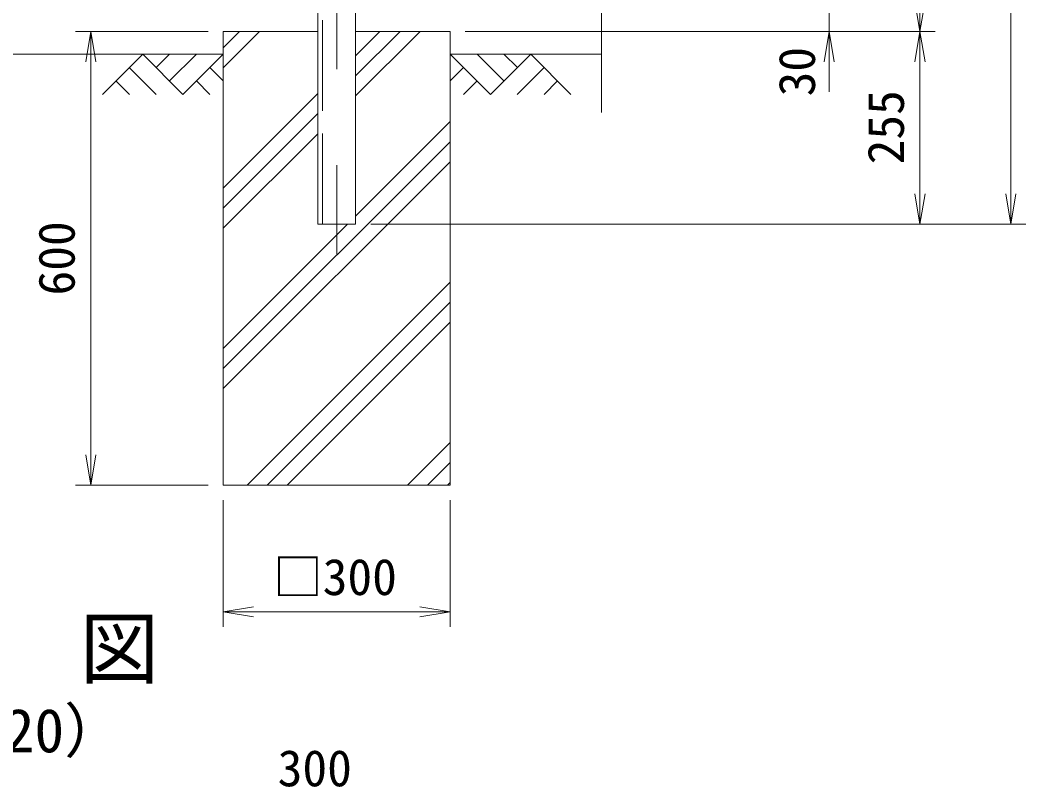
# Model space of a CAD drawing. Units: millimetres, scale not verified. Extents: x -4200 to 4200, y -2970 to 2970.
# Drawn here: x -2005 to -676, y -1538 to -524 of the extents above; entities that cross this region are included whole.
import ezdxf
from ezdxf.enums import TextEntityAlignment as Align

# ---------------------------------------------------------------- set-up
doc = ezdxf.new("R2010")
doc.units = ezdxf.units.MM
doc.header["$LTSCALE"] = 20
doc.linetypes.add('DASHED', pattern=[7.5, 6, -1.5])
doc.linetypes.add('USER1', pattern=[50.8, 31.75, -6.35, 6.35, -6.35])
doc.layers.add('0-0_D-TTL-TXT', color=7, linetype='Continuous')
for name, color, linetype, lineweight in [('0-1_D-STR1', 1, 'Continuous', 18), ('0-2_D-BMK', 2, 'USER1', 13), ('0-4_D-STR4', 7, 'Continuous', 9), ('0-5_D-STR-DIM', 7, 'Continuous', 9), ('0-6_D-BGD', 7, 'Continuous', 9), ('0-7_0', 7, 'Continuous', 9), ('0-8_D-DCR-HCH', 7, 'Continuous', 9)]:
    doc.layers.add(name, color=color, linetype=linetype, lineweight=lineweight)
doc.styles.add('ＭＳ ゴシック', font='')
doc.styles.get('ＭＳ ゴシック').set_extended_font_data('MS Gothic')

# ---------------------------------------------------------------- blocks, each defined once
blk = doc.blocks.new('_Open')
at = {"layer": '0-7_0'}
blk.add_line((-20, 3.33), (0, 0), dxfattribs=at)
blk.add_lwpolyline([(-20, -3.33), (0, 0), (-20, 0)], dxfattribs=at)

msp = doc.modelspace()

# ---------------------------------------------------------------- linework, layer by layer
at = {"layer": '0-1_D-STR1', "linetype": 'DASHED'}
msp.add_line((-1605.55, -793.63), (-1605.55, 1276.37), dxfattribs=at)
at = {"layer": '0-1_D-STR1'}
msp.add_lwpolyline([(-1561.55, -793.63), (-1611.55, -793.63), (-1611.55, 1276.37), (-1561.55, 1276.37)], close=True, dxfattribs=at)
at = {"layer": '0-2_D-BMK'}
msp.add_line((-1586.55, 1316.37), (-1586.55, -833.63), dxfattribs=at)
at = {"layer": '0-4_D-STR4'}
for p, q in [((-1736.55, -538.63), (-1736.55, -1138.63)), ((-1736.55, -538.63), (-1611.55, -538.63)), ((-1561.55, -538.63), (-1436.55, -538.63)), ((-1436.55, -538.63), (-1436.55, -1138.63)), ((-1736.55, -1138.63), (-1436.55, -1138.63))]:
    msp.add_line(p, q, dxfattribs=at)
at = {"layer": '0-5_D-STR-DIM'}
for p, q in [((-695.5, -753.63), (-695.5, 1236.37)), ((-1236.55, 314.29), (-1236.55, -645.94)), ((-935.5, -508.63), (-935.5, -538.63)), ((-1756.55, -538.63), (-1931.76, -538.63)), ((-1416.55, -538.63), (-795.5, -538.63)), ((-1416.55, -538.63), (-915.5, -538.63)), ((-1416.55, -538.63), (-795.5, -538.63)), ((-1911.76, -578.63), (-1911.76, -1098.63)), ((-935.5, -578.63), (-935.5, -618.63)), ((-815.5, -578.63), (-815.5, -753.63)), ((-1541.55, -793.63), (-795.5, -793.63)), ((-1541.55, -793.63), (-675.5, -793.63)), ((-1756.55, -1138.63), (-1931.76, -1138.63)), ((-1736.55, -1158.63), (-1736.55, -1326.33)), ((-1436.55, -1158.63), (-1436.55, -1326.33)), ((-1696.55, -1306.33), (-1476.55, -1306.33))]:
    msp.add_line(p, q, dxfattribs=at)
at = {"layer": '0-6_D-BGD'}
for p, q in [((-2446.55, -568.63), (-1736.55, -568.63)), ((-1436.55, -568.63), (-1236.55, -568.63))]:
    msp.add_line(p, q, dxfattribs=at)
at = {"layer": '0-8_D-DCR-HCH'}
for p, q in [((-1736.55, -586.72), (-1688.46, -538.63)), ((-1736.55, -560.2), (-1714.98, -538.63)), ((-1561.55, -623.85), (-1476.33, -538.63)), ((-1561.55, -597.33), (-1502.84, -538.63)), ((-1561.55, -570.82), (-1529.36, -538.63)), ((-1842.97, -568.63), (-1896.18, -621.84)), ((-1842.97, -568.63), (-1789.76, -621.84)), ((-1825.23, -586.37), (-1807.5, -568.63)), ((-1807.5, -604.11), (-1772.02, -568.63)), ((-1789.76, -621.84), (-1736.55, -568.63)), ((-1383.33, -621.84), (-1436.55, -568.63)), ((-1365.6, -604.11), (-1401.07, -568.63)), ((-1330.12, -568.63), (-1383.33, -621.84)), ((-1347.77, -586.46), (-1365.6, -568.63)), ((-1330.12, -568.63), (-1276.91, -621.84)), ((-1860.71, -586.37), (-1825.07, -621.84)), ((-1754.28, -586.37), (-1736.55, -604.03)), ((-1418.81, -586.37), (-1436.55, -604.03)), ((-1312.38, -586.37), (-1348.02, -621.84)), ((-1878.44, -604.11), (-1860.63, -621.84)), ((-1772.02, -604.11), (-1754.2, -621.84)), ((-1401.07, -604.11), (-1418.89, -621.84)), ((-1294.65, -604.11), (-1312.47, -621.84)), ((-1736.55, -745.82), (-1611.55, -620.82)), ((-1736.55, -772.33), (-1611.55, -647.33)), ((-1561.55, -782.95), (-1436.55, -657.95)), ((-1736.55, -798.85), (-1611.55, -673.85)), ((-1736.55, -984.47), (-1436.55, -684.47)), ((-1736.55, -1010.98), (-1436.55, -710.98)), ((-1736.55, -957.95), (-1572.23, -793.63)), ((-1705.1, -1138.63), (-1436.55, -870.08)), ((-1678.58, -1138.63), (-1436.55, -896.6)), ((-1652.06, -1138.63), (-1436.55, -923.11)), ((-1492.96, -1138.63), (-1436.55, -1082.21)), ((-1466.45, -1138.63), (-1436.55, -1108.73)), ((-1439.93, -1138.63), (-1436.55, -1135.25))]:
    msp.add_line(p, q, dxfattribs=at)

# ---------------------------------------------------------------- block references
at = {"layer": '0-5_D-STR-DIM', "xscale": 2, "yscale": 2}
for p, rotation in [((-815.5, -538.63), 270), ((-1911.76, -538.63), 90), ((-935.5, -538.63), 90), ((-815.5, -538.63), 90), ((-815.5, -793.63), 270), ((-695.5, -793.63), 270), ((-1911.76, -1138.63), 270), ((-1736.55, -1306.33), 180)]:
    msp.add_blockref('_Open', p, dxfattribs=dict(at, rotation=rotation))
msp.add_blockref('_Open', (-1436.55, -1306.33), dxfattribs=at)

# ---------------------------------------------------------------- texts
at = {"layer": '0-0_D-TTL-TXT', "style": 'ＭＳ ゴシック'}
for s, height, p in [('正\u3000面\u3000図', 76.98, (-2346.44, -1416.31)), ('（S=1／20）', 57.77, (-2300.96, -1509.5))]:
    msp.add_text(s, height=height, dxfattribs=at).set_placement(p, align=Align.BOTTOM_LEFT)
at = {"layer": '0-5_D-STR-DIM', "style": 'ＭＳ ゴシック'}
for s, p in [('30', (-939.85, -624.53)), ('255', (-822.25, -714.48)), ('600', (-1918.51, -887.88))]:
    msp.add_text(s, height=48.09, rotation=90, dxfattribs=at).set_placement(p, align=Align.BOTTOM_LEFT)
for s, p in [('□300', (-1670.7, -1298.57)), ('300', (-1664.62, -1551.51))]:
    msp.add_text(s, height=48.09, dxfattribs=at).set_placement(p, align=Align.BOTTOM_LEFT)

doc.saveas('drawing.dxf')
